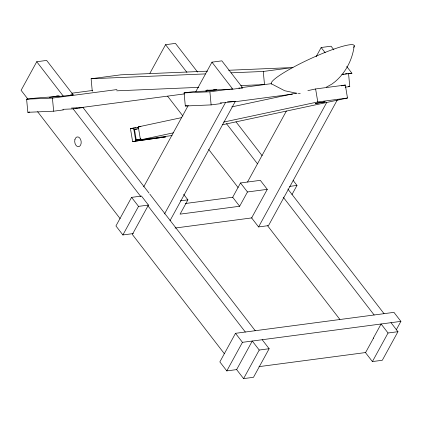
<?xml version="1.0" encoding="UTF-8"?>
<svg xmlns="http://www.w3.org/2000/svg" width="422" height="422" viewBox="0 0 422 422"><rect width="100%" height="100%" fill="white"/><g stroke="black" fill="none" stroke-linecap="round" stroke-linejoin="round"><path stroke-width="0.63" d="M354.211 45.776C352.46 59.681 345.692 72.721 334.947 81.789L331.871 84.12L326.391 87.148M63.432 109.91L53.652 111.202L27.841 112.294L26.612 99.191C42.089 96.923 57.735 97.187 73.201 94.834L46.647 60.425L36.746 61.733L21.1 90.308L27.947 99.181M149.915 73.27L165.561 44.695L175.462 43.387L197.591 72.062M224.309 353.636L132.344 234.463L148.433 205.071L141.481 196.061L131.58 197.369L115.934 225.944L122.886 234.954L133.32 233.577M143.691 186.846L188.249 105.453M195.834 91.6L211.955 62.161L221.856 60.852L242.713 87.876L232.812 89.19L206.063 90.319L206.179 91.632M122.886 234.954L138.532 206.379L148.433 205.071M164.527 213.912L225.438 102.657L235.339 101.349L170.013 220.674M183.649 194.347L187.895 199.849L180.078 214.139L239.643 206.258L247.466 191.968L267.274 189.351L260.321 180.342L240.514 182.963L232.691 197.248L185.427 203.499M247.524 182.009L286.396 111.007M316.099 56.748L321.158 47.512L331.059 46.198L333.871 49.838M267.274 189.351L251.628 217.926L258.58 226.936L268.487 225.622L337.283 99.956M258.58 226.936L326.749 102.419M291.977 194.563L296.982 185.422L293.121 180.416M396.205 329.941L400.9 321.369L393.948 312.359L235.497 333.322L219.851 361.897L226.804 370.906L236.636 369.603L252.277 341.029L259.229 350.038L269.136 348.73L262.183 339.721M226.804 370.906L242.45 342.332L400.9 321.369M236.357 369.245L243.589 378.613L259.229 350.038M269.136 348.73L253.49 377.305L243.589 378.613M373.27 338.275L381.092 323.99L388.045 333L397.951 331.692L390.999 322.682M373.544 338.038L365.6 352.544L258.966 366.649M365.172 352.206L372.404 361.575L388.045 333M397.951 331.692L382.306 360.267L372.404 361.575M132.608 141.555L165.477 136.95L132.608 141.555L130.445 128.568L138.769 127.207M172.118 135.525L140.473 139.872L138.305 126.885L181.507 117.643M231.794 106.887L296.27 93.098M307.875 90.619L315.614 88.963L345.323 85.033L347.491 98.02L222.41 124.77M138.611 128.552L134.491 129.433L136.248 139.983L140.959 138.975L140.336 139.06M341.456 85.861L345.323 85.033M140.473 139.872L173.358 132.84M223.644 122.085L317.777 101.95L347.491 98.02M92.276 91.205L91.11 78.756L120.819 74.826L207.555 71.154M71.777 93.215L92.587 90.461M53.71 96.548L54.95 96.385M56.189 96.221L58.046 95.979M49.348 97.345L59.323 96.021L56.1 96.158M26.612 99.191L52.423 98.094L116.978 89.559M231.077 72.832L263.27 71.466L292.984 67.536L228.587 70.263M27.841 112.294L29.688 112.052M221.539 103.522L211.121 104.899L185.311 105.996L184.082 92.887L193.914 91.59L206.817 91.041L216.797 89.722L213.569 89.86M206.063 90.319L207.919 90.076M75.823 108.269L77.126 108.095M79.083 107.837L184.72 93.863M62.809 109.324L73.127 108.887L83.034 107.573L149.013 193.076M184.082 92.887L209.892 91.796L229.42 89.211M230.723 89.042L232.026 88.868M241.79 87.576L271.731 83.614M342.031 74.314L343.983 74.056M345.286 73.887L347.237 73.628M342.015 74.541L351.922 73.228L346.705 66.47M185.311 105.996L187.157 105.748M234.558 101.802L292.488 94.138M345.212 87.164L349.769 86.563L348.54 73.454M138.305 126.885L140.89 126.542M130.445 128.568L133.025 128.225M134.317 128.056L135.61 127.882M137.551 127.629L138.838 127.455M133.869 129.517L137.076 129.09M135.631 140.067L140.779 139.387M180.231 200.867L187.895 199.849M289.613 186.397L296.982 185.422M175.051 228.054L251.997 217.873M298.328 93.462L300.227 93.346M91.11 78.756L205.445 73.913M348.662 73.37L351.922 73.228M116.651 90.83L198.788 87.354M240.846 85.571L264.499 84.574L263.27 71.466M70.643 94.945L73.201 94.834M238.805 88.045L240.107 87.987M241.41 87.934L242.713 87.876M348.498 86.615L349.769 86.563M71.424 108.069L83.034 107.573M227.516 101.681L235.339 101.349M220.221 102.878L225.438 102.657M297.077 93.367L284.697 90.73L272.855 84.569A45.645 6.33 -24.8 0 1 310.312 58.779A45.645 6.33 -24.8 0 1 353.61 47.406M321.158 47.512L325.167 52.708M211.955 62.161L232.812 89.19M235.988 121.816L262.141 155.702M287.888 189.072L384.046 313.673M165.561 44.695L186.883 72.326M226.487 123.646L257.467 163.789M283.215 197.158L374.14 314.981M240.514 182.963L247.466 191.968M167.634 96.227L182.932 116.055M208.705 149.451L238.098 187.542M267.585 225.749L339.874 319.422M232.691 197.248L239.643 206.258M149.821 194.12L255.231 330.711M36.746 61.733L63.295 96.142M73.127 108.887L140.721 196.473M147.964 205.857L245.324 332.019M131.58 197.369L138.532 206.379M235.497 333.322L242.45 342.332M37.611 111.703L120.154 218.67M315.614 88.963L317.777 101.95M133.6 127.892L135.768 140.879M209.892 91.796L211.121 104.899M52.423 98.094L53.652 111.202M315.429 103.453L325.077 101.866L315.429 103.453M74.931 139.45A4.943 3.223 82.5 0 0 78.418 146.708A4.943 3.223 82.5 0 0 80.518 139.218A4.943 3.223 82.5 0 0 74.931 139.45"/></g></svg>
